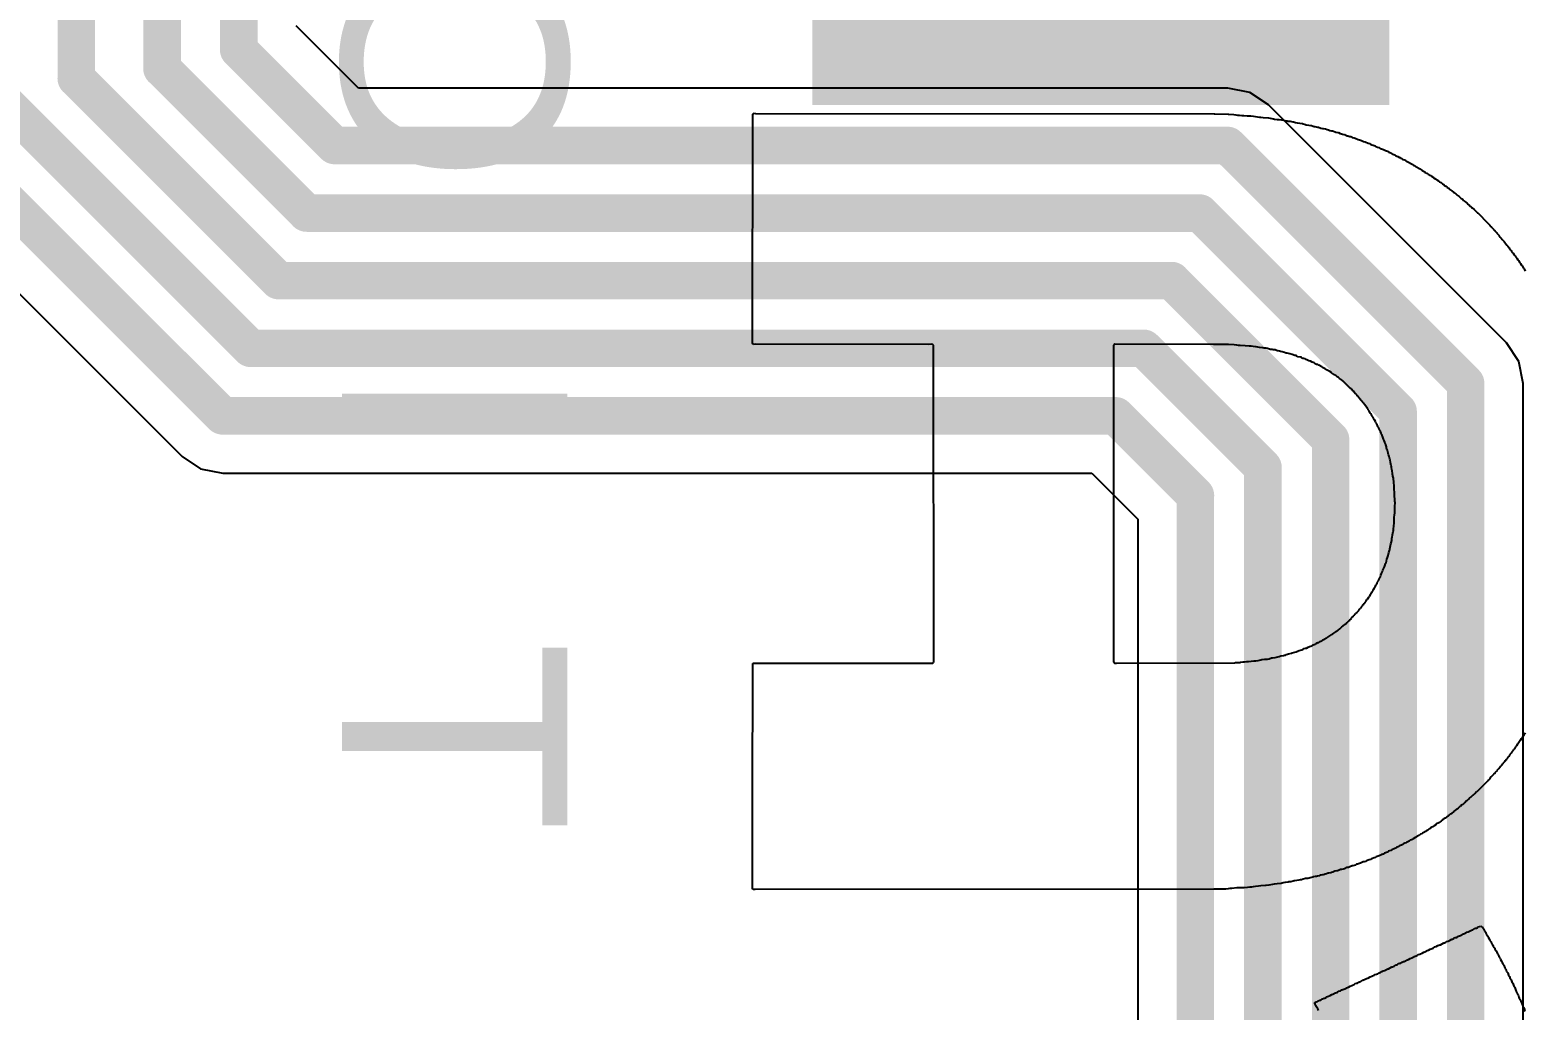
# Model space of a CAD drawing. Header units: inches. Extents: x -13 to 356, y -4 to 120.
# Drawn here: x 16.12 to 26.24, y 21.51 to 28.14 of the extents above; entities that cross this region are included whole.
import ezdxf

# ---------------------------------------------------------------- set-up
doc = ezdxf.new("R2010")
doc.units = ezdxf.units.IN
for name, color, linetype in [('Bottom Layer', 5, 'Continuous'), ('Bottom Overlay', 54, 'Continuous'), ('Top Layer', 1, 'Continuous'), ('Top Paste', 8, 'Continuous'), ('Top Solder', 216, 'Continuous')]:
    doc.layers.add(name, color=color, linetype=linetype)
doc.styles.add('Arial', font='', dxfattribs={"height": 0.2})
doc.styles.get('Arial').set_extended_font_data('Arial')

# ---------------------------------------------------------------- blocks, each defined once
blk = doc.blocks.new('41_SMD_M______21')
at = {"layer": 'Top Layer'}
blk.add_hatch(color=1, dxfattribs=at).paths.add_polyline_path([(-3.35, 3.11), (0.35, 3.11), (0.35, -0.59), (-3.35, -0.59)])
at = {"layer": 'Top Paste'}
blk.add_hatch(color=8, dxfattribs=at).paths.add_polyline_path([(-3.35, 3.11), (0.35, 3.11), (0.35, -0.59), (-3.35, -0.59)])
at = {"layer": 'Top Solder'}
blk.add_hatch(color=216, dxfattribs=at).paths.add_polyline_path([(-3.452, 3.212), (0.452, 3.212), (0.452, -0.692), (-3.452, -0.692)])

msp = doc.modelspace()

# ---------------------------------------------------------------- linework, layer by layer
at = {"layer": 'Bottom Layer'}
for p, q in [((18.346, 27.75), (17.925, 28.171)), ((24.227, 27.75), (18.346, 27.75)), ((24.376, 27.721), (24.227, 27.75)), ((24.502, 27.637), (24.376, 27.721)), ((26.112, 26.027), (24.502, 27.637)), ((14.983, 27.429), (17.153, 25.258)), ((26.196, 25.901), (26.112, 26.027)), ((26.225, 25.752), (26.196, 25.901)), ((26.225, 3.844), (26.225, 25.752)), ((17.153, 25.258), (17.279, 25.174)), ((17.279, 25.174), (17.428, 25.145)), ((17.428, 25.145), (23.308, 25.145)), ((23.308, 25.145), (23.62, 24.834)), ((23.62, 24.834), (23.62, 18.784))]:
    msp.add_line(p, q, dxfattribs=at)
for points in [[(17.018, 27.883, 0.254, 0.254, 0), (17.018, 33.659, 0.254, 0.254, 0)], [(17.537, 28.01, 0.254, 0.254, 0), (17.537, 32.813, 0.254, 0.254, 0)], [(16.438, 27.816, 0.254, 0.254, 0), (16.438, 32.527, 0.254, 0.254, 0)], [(17.537, 28.01, 0.254, 0.254, 0), (18.185, 27.362, 0.254, 0.254, 0)], [(16.438, 27.816, 0.254, 0.254, 0), (17.807, 26.448, 0.254, 0.254, 0)], [(17.018, 27.883, 0.254, 0.254, 0), (17.996, 26.905, 0.254, 0.254, 0)], [(15.257, 27.703, 0.254, 0.254, 0), (17.428, 25.533, 0.254, 0.254, 0)], [(15.907, 27.7, 0.254, 0.254, 0), (17.617, 25.99, 0.254, 0.254, 0)], [(18.185, 27.362, 0.254, 0.254, 0), (24.227, 27.362, 0.254, 0.254, 0)], [(24.227, 27.362, 0.254, 0.254, 0), (25.837, 25.752, 0.254, 0.254, 0)], [(17.996, 26.905, 0.254, 0.254, 0), (24.038, 26.905, 0.254, 0.254, 0)], [(24.038, 26.905, 0.254, 0.254, 0), (25.38, 25.563, 0.254, 0.254, 0)], [(17.807, 26.448, 0.254, 0.254, 0), (23.848, 26.448, 0.254, 0.254, 0)], [(23.848, 26.448, 0.254, 0.254, 0), (24.923, 25.373, 0.254, 0.254, 0)], [(17.617, 25.99, 0.254, 0.254, 0), (23.659, 25.99, 0.254, 0.254, 0)], [(23.659, 25.99, 0.254, 0.254, 0), (24.465, 25.184, 0.254, 0.254, 0)], [(25.837, 3.844, 0.254, 0.254, 0), (25.837, 25.752, 0.254, 0.254, 0)], [(17.428, 25.533, 0.254, 0.254, 0), (23.469, 25.533, 0.254, 0.254, 0)], [(23.469, 25.533, 0.254, 0.254, 0), (24.008, 24.994, 0.254, 0.254, 0)], [(25.38, 5.097, 0.254, 0.254, 0), (25.38, 25.563, 0.254, 0.254, 0)], [(24.923, 6.233, 0.254, 0.254, 0), (24.923, 25.373, 0.254, 0.254, 0)], [(24.465, 7.387, 0.254, 0.254, 0), (24.465, 25.184, 0.254, 0.254, 0)], [(24.008, 11.974, 0.254, 0.254, 0), (24.008, 24.994, 0.254, 0.254, 0)]]:
    msp.add_lwpolyline(points, format="xyseb", dxfattribs=at)
for points in [[(17.473, 28.01, 0.127, 0.127, 1), (17.6, 28.01, 0.127, 0.127, 1)], [(17.473, 28.01, 0.127, 0.127, 1), (17.6, 28.01, 0.127, 0.127, 1)], [(16.374, 27.816, 0.127, 0.127, 1), (16.501, 27.816, 0.127, 0.127, 1)], [(16.374, 27.816, 0.127, 0.127, 1), (16.501, 27.816, 0.127, 0.127, 1)], [(16.954, 27.883, 0.127, 0.127, 1), (17.081, 27.883, 0.127, 0.127, 1)], [(16.954, 27.883, 0.127, 0.127, 1), (17.081, 27.883, 0.127, 0.127, 1)], [(18.122, 27.362, 0.127, 0.127, 1), (18.249, 27.362, 0.127, 0.127, 1)], [(18.122, 27.362, 0.127, 0.127, 1), (18.249, 27.362, 0.127, 0.127, 1)], [(24.163, 27.362, 0.127, 0.127, 1), (24.29, 27.362, 0.127, 0.127, 1)], [(24.163, 27.362, 0.127, 0.127, 1), (24.29, 27.362, 0.127, 0.127, 1)], [(17.932, 26.905, 0.127, 0.127, 1), (18.059, 26.905, 0.127, 0.127, 1)], [(17.932, 26.905, 0.127, 0.127, 1), (18.059, 26.905, 0.127, 0.127, 1)], [(23.974, 26.905, 0.127, 0.127, 1), (24.101, 26.905, 0.127, 0.127, 1)], [(23.974, 26.905, 0.127, 0.127, 1), (24.101, 26.905, 0.127, 0.127, 1)], [(17.743, 26.448, 0.127, 0.127, 1), (17.87, 26.448, 0.127, 0.127, 1)], [(17.743, 26.448, 0.127, 0.127, 1), (17.87, 26.448, 0.127, 0.127, 1)], [(23.785, 26.448, 0.127, 0.127, 1), (23.912, 26.448, 0.127, 0.127, 1)], [(23.785, 26.448, 0.127, 0.127, 1), (23.912, 26.448, 0.127, 0.127, 1)], [(17.554, 25.99, 0.127, 0.127, 1), (17.681, 25.99, 0.127, 0.127, 1)], [(17.554, 25.99, 0.127, 0.127, 1), (17.681, 25.99, 0.127, 0.127, 1)], [(23.595, 25.99, 0.127, 0.127, 1), (23.722, 25.99, 0.127, 0.127, 1)], [(23.595, 25.99, 0.127, 0.127, 1), (23.722, 25.99, 0.127, 0.127, 1)], [(25.773, 25.752, 0.127, 0.127, 1), (25.9, 25.752, 0.127, 0.127, 1)], [(25.773, 25.752, 0.127, 0.127, 1), (25.9, 25.752, 0.127, 0.127, 1)], [(17.364, 25.533, 0.127, 0.127, 1), (17.491, 25.533, 0.127, 0.127, 1)], [(17.364, 25.533, 0.127, 0.127, 1), (17.491, 25.533, 0.127, 0.127, 1)], [(23.406, 25.533, 0.127, 0.127, 1), (23.533, 25.533, 0.127, 0.127, 1)], [(23.406, 25.533, 0.127, 0.127, 1), (23.533, 25.533, 0.127, 0.127, 1)], [(25.316, 25.563, 0.127, 0.127, 1), (25.443, 25.563, 0.127, 0.127, 1)], [(25.316, 25.563, 0.127, 0.127, 1), (25.443, 25.563, 0.127, 0.127, 1)], [(24.859, 25.373, 0.127, 0.127, 1), (24.986, 25.373, 0.127, 0.127, 1)], [(24.859, 25.373, 0.127, 0.127, 1), (24.986, 25.373, 0.127, 0.127, 1)], [(24.402, 25.184, 0.127, 0.127, 1), (24.529, 25.184, 0.127, 0.127, 1)], [(24.402, 25.184, 0.127, 0.127, 1), (24.529, 25.184, 0.127, 0.127, 1)], [(23.945, 24.994, 0.127, 0.127, 1), (24.072, 24.994, 0.127, 0.127, 1)], [(23.945, 24.994, 0.127, 0.127, 1), (24.072, 24.994, 0.127, 0.127, 1)]]:
    msp.add_lwpolyline(points, format="xyseb", close=True, dxfattribs=at)
at = {"layer": 'Bottom Overlay'}
for p, q in [((21.013, 26.026), (21.015, 27.574)), ((21.015, 27.574), (21.019, 27.578)), ((21.019, 27.578), (21.024, 27.58)), ((21.024, 27.58), (21.033, 27.578)), ((21.033, 27.578), (24.135, 27.577)), ((24.135, 27.577), (24.139, 27.576)), ((24.139, 27.576), (24.231, 27.574)), ((24.231, 27.574), (24.235, 27.573)), ((24.235, 27.573), (24.268, 27.571)), ((24.268, 27.571), (24.281, 27.57)), ((24.281, 27.57), (24.293, 27.568)), ((24.293, 27.568), (24.307, 27.567)), ((24.307, 27.567), (24.323, 27.566)), ((24.323, 27.566), (24.337, 27.565)), ((24.337, 27.565), (24.358, 27.563)), ((24.358, 27.563), (24.384, 27.562)), ((24.384, 27.562), (24.401, 27.561)), ((24.401, 27.561), (24.414, 27.559)), ((24.414, 27.559), (24.429, 27.557)), ((24.429, 27.557), (24.442, 27.554)), ((24.442, 27.554), (24.452, 27.553)), ((24.452, 27.553), (24.467, 27.552)), ((24.467, 27.552), (24.502, 27.549)), ((24.502, 27.549), (24.513, 27.548)), ((24.513, 27.548), (24.526, 27.545)), ((24.526, 27.545), (24.537, 27.542)), ((24.537, 27.542), (24.543, 27.541)), ((24.543, 27.541), (24.561, 27.539)), ((24.561, 27.539), (24.574, 27.538)), ((24.574, 27.538), (24.591, 27.536)), ((24.591, 27.536), (24.606, 27.533)), ((24.606, 27.533), (24.621, 27.53)), ((24.621, 27.53), (24.628, 27.528)), ((24.628, 27.528), (24.636, 27.527)), ((24.636, 27.527), (24.649, 27.526)), ((24.649, 27.526), (24.659, 27.524)), ((24.659, 27.524), (24.667, 27.523)), ((24.667, 27.523), (24.673, 27.522)), ((24.673, 27.522), (24.678, 27.52)), ((24.678, 27.52), (24.686, 27.518)), ((24.686, 27.518), (24.696, 27.516)), ((24.696, 27.516), (24.714, 27.513)), ((24.714, 27.513), (24.733, 27.51)), ((24.733, 27.51), (24.738, 27.509)), ((24.738, 27.509), (24.753, 27.504)), ((24.753, 27.504), (24.758, 27.503)), ((24.758, 27.503), (24.776, 27.5)), ((24.776, 27.5), (24.789, 27.498)), ((24.789, 27.498), (24.794, 27.497)), ((24.794, 27.497), (24.804, 27.493)), ((24.804, 27.493), (24.811, 27.491)), ((24.811, 27.491), (24.817, 27.49)), ((24.817, 27.49), (24.835, 27.487)), ((24.835, 27.487), (24.84, 27.486)), ((24.84, 27.486), (24.856, 27.48)), ((24.856, 27.48), (24.867, 27.478)), ((24.867, 27.478), (24.874, 27.476)), ((24.874, 27.476), (24.889, 27.474)), ((24.889, 27.474), (24.899, 27.47)), ((24.899, 27.47), (24.908, 27.467)), ((24.908, 27.467), (24.918, 27.464)), ((24.918, 27.464), (24.93, 27.462)), ((24.93, 27.462), (24.935, 27.461)), ((24.935, 27.461), (24.942, 27.458)), ((24.942, 27.458), (24.953, 27.454)), ((24.953, 27.454), (24.958, 27.452)), ((24.958, 27.452), (24.971, 27.45)), ((24.971, 27.45), (24.977, 27.449)), ((24.977, 27.449), (24.987, 27.444)), ((24.987, 27.444), (24.996, 27.441)), ((24.996, 27.441), (25.004, 27.439)), ((25.004, 27.439), (25.012, 27.437)), ((25.012, 27.437), (25.017, 27.436)), ((25.017, 27.436), (25.024, 27.433)), ((25.024, 27.433), (25.026, 27.431)), ((25.026, 27.431), (25.034, 27.428)), ((25.034, 27.428), (25.039, 27.427)), ((25.039, 27.427), (25.047, 27.426)), ((25.047, 27.426), (25.054, 27.424)), ((25.054, 27.424), (25.06, 27.422)), ((25.06, 27.422), (25.069, 27.417)), ((25.069, 27.417), (25.082, 27.413)), ((25.082, 27.413), (25.089, 27.412)), ((25.089, 27.412), (25.109, 27.403)), ((25.109, 27.403), (25.119, 27.4)), ((25.119, 27.4), (25.126, 27.398)), ((25.126, 27.398), (25.131, 27.396)), ((25.131, 27.396), (25.145, 27.39)), ((25.145, 27.39), (25.156, 27.387)), ((25.156, 27.387), (25.178, 27.377)), ((25.178, 27.377), (25.186, 27.375)), ((25.186, 27.375), (25.193, 27.372)), ((25.193, 27.372), (25.202, 27.367)), ((25.202, 27.367), (25.211, 27.364)), ((25.211, 27.364), (25.217, 27.363)), ((25.217, 27.363), (25.225, 27.359)), ((25.225, 27.359), (25.227, 27.357)), ((25.227, 27.357), (25.23, 27.356)), ((25.23, 27.356), (25.241, 27.351)), ((25.241, 27.351), (25.25, 27.349)), ((25.25, 27.349), (25.257, 27.344)), ((25.257, 27.344), (25.259, 27.342)), ((25.259, 27.342), (25.268, 27.339)), ((25.268, 27.339), (25.281, 27.335)), ((25.281, 27.335), (25.283, 27.333)), ((25.283, 27.333), (25.285, 27.332)), ((25.285, 27.332), (25.294, 27.328)), ((25.294, 27.328), (25.307, 27.323)), ((25.307, 27.323), (25.317, 27.316)), ((25.317, 27.316), (25.324, 27.314)), ((25.324, 27.314), (25.334, 27.31)), ((25.334, 27.31), (25.339, 27.306)), ((25.339, 27.306), (25.345, 27.303)), ((25.345, 27.303), (25.357, 27.298)), ((25.357, 27.298), (25.362, 27.295)), ((25.362, 27.295), (25.37, 27.29)), ((25.37, 27.29), (25.378, 27.288)), ((25.378, 27.288), (25.389, 27.282)), ((25.389, 27.282), (25.391, 27.28)), ((25.391, 27.28), (25.397, 27.277)), ((25.397, 27.277), (25.405, 27.274)), ((25.405, 27.274), (25.41, 27.27)), ((25.41, 27.27), (25.413, 27.268)), ((25.413, 27.268), (25.422, 27.264)), ((25.422, 27.264), (25.43, 27.261)), ((25.43, 27.261), (25.435, 27.256)), ((25.435, 27.256), (25.437, 27.255)), ((25.437, 27.255), (25.446, 27.251)), ((25.446, 27.251), (25.458, 27.245)), ((25.458, 27.245), (25.461, 27.242)), ((25.461, 27.242), (25.47, 27.238)), ((25.47, 27.238), (25.479, 27.233)), ((25.479, 27.233), (25.483, 27.229)), ((25.483, 27.229), (25.489, 27.226)), ((25.489, 27.226), (25.498, 27.221)), ((25.498, 27.221), (25.501, 27.219)), ((25.501, 27.219), (25.503, 27.217)), ((25.503, 27.217), (25.52, 27.208)), ((25.52, 27.208), (25.523, 27.206)), ((25.523, 27.206), (25.526, 27.204)), ((25.526, 27.204), (25.54, 27.196)), ((25.54, 27.196), (25.544, 27.193)), ((25.544, 27.193), (25.546, 27.191)), ((25.546, 27.191), (25.561, 27.184)), ((25.561, 27.184), (25.566, 27.178)), ((25.566, 27.178), (25.574, 27.175)), ((25.574, 27.175), (25.579, 27.172)), ((25.579, 27.172), (25.581, 27.169)), ((25.581, 27.169), (25.584, 27.168)), ((25.584, 27.168), (25.598, 27.16)), ((25.598, 27.16), (25.605, 27.154)), ((25.605, 27.154), (25.616, 27.147)), ((25.616, 27.147), (25.62, 27.143)), ((25.62, 27.143), (25.623, 27.142)), ((25.623, 27.142), (25.635, 27.135)), ((25.635, 27.135), (25.641, 27.129)), ((25.641, 27.129), (25.653, 27.122)), ((25.653, 27.122), (25.657, 27.119)), ((25.657, 27.119), (25.659, 27.117)), ((25.659, 27.117), (25.671, 27.111)), ((25.671, 27.111), (25.679, 27.103)), ((25.679, 27.103), (25.688, 27.098)), ((25.688, 27.098), (25.694, 27.091)), ((25.694, 27.091), (25.703, 27.086)), ((25.703, 27.086), (25.711, 27.08)), ((25.711, 27.08), (25.712, 27.078)), ((25.712, 27.078), (25.722, 27.073)), ((25.722, 27.073), (25.729, 27.065)), ((25.729, 27.065), (25.736, 27.061)), ((25.736, 27.061), (25.742, 27.055)), ((25.742, 27.055), (25.745, 27.054)), ((25.745, 27.054), (25.754, 27.047)), ((25.754, 27.047), (25.758, 27.043)), ((25.758, 27.043), (25.761, 27.042)), ((25.761, 27.042), (25.763, 27.039)), ((25.763, 27.039), (25.77, 27.036)), ((25.77, 27.036), (25.776, 27.029)), ((25.776, 27.029), (25.779, 27.028)), ((25.779, 27.028), (25.786, 27.022)), ((25.786, 27.022), (25.792, 27.016)), ((25.792, 27.016), (25.794, 27.015)), ((25.794, 27.015), (25.801, 27.009)), ((25.801, 27.009), (25.807, 27.003)), ((25.807, 27.003), (25.81, 27.002)), ((25.81, 27.002), (25.817, 26.996)), ((25.817, 26.996), (25.822, 26.991)), ((25.822, 26.991), (25.824, 26.99)), ((25.824, 26.99), (25.831, 26.984)), ((25.831, 26.984), (25.837, 26.978)), ((25.837, 26.978), (25.84, 26.977)), ((25.84, 26.977), (25.847, 26.971)), ((25.847, 26.971), (25.854, 26.964)), ((25.854, 26.964), (25.857, 26.963)), ((25.857, 26.963), (25.868, 26.951)), ((25.868, 26.951), (25.871, 26.95)), ((25.871, 26.95), (25.874, 26.947)), ((25.874, 26.947), (25.875, 26.944)), ((25.875, 26.944), (25.877, 26.942)), ((25.877, 26.942), (25.88, 26.941)), ((25.88, 26.941), (25.893, 26.928)), ((25.893, 26.928), (25.896, 26.926)), ((25.896, 26.926), (25.907, 26.915)), ((25.907, 26.915), (25.91, 26.913)), ((25.91, 26.913), (25.914, 26.909)), ((25.914, 26.909), (25.915, 26.907)), ((25.915, 26.907), (25.918, 26.906)), ((25.918, 26.906), (25.987, 26.836)), ((25.987, 26.836), (25.988, 26.834)), ((25.988, 26.834), (26, 26.822)), ((26, 26.822), (26.001, 26.819)), ((26.001, 26.819), (26.003, 26.817)), ((26.003, 26.817), (26.006, 26.816)), ((26.006, 26.816), (26.01, 26.812)), ((26.01, 26.812), (26.012, 26.809)), ((26.012, 26.809), (26.025, 26.796)), ((26.025, 26.796), (26.026, 26.793)), ((26.026, 26.793), (26.029, 26.79)), ((26.029, 26.79), (26.032, 26.789)), ((26.032, 26.789), (26.034, 26.787)), ((26.034, 26.787), (26.035, 26.784)), ((26.035, 26.784), (26.041, 26.777)), ((26.041, 26.777), (26.044, 26.775)), ((26.044, 26.775), (26.046, 26.773)), ((26.046, 26.773), (26.048, 26.77)), ((26.048, 26.77), (26.049, 26.767)), ((26.049, 26.767), (26.059, 26.758)), ((26.059, 26.758), (26.06, 26.756)), ((26.06, 26.756), (26.062, 26.753)), ((26.062, 26.753), (26.064, 26.751)), ((26.064, 26.751), (26.071, 26.743)), ((26.071, 26.743), (26.073, 26.74)), ((26.073, 26.74), (26.075, 26.738)), ((26.075, 26.738), (26.077, 26.735)), ((26.077, 26.735), (26.084, 26.727)), ((26.084, 26.727), (26.086, 26.725)), ((26.086, 26.725), (26.092, 26.717)), ((26.092, 26.717), (26.097, 26.712)), ((26.097, 26.712), (26.101, 26.705)), ((26.101, 26.705), (26.109, 26.697)), ((26.109, 26.697), (26.11, 26.695)), ((26.11, 26.695), (26.116, 26.688)), ((26.116, 26.688), (26.12, 26.684)), ((26.12, 26.684), (26.121, 26.682)), ((26.121, 26.682), (26.13, 26.67)), ((26.13, 26.67), (26.134, 26.666)), ((26.134, 26.666), (26.139, 26.657)), ((26.139, 26.657), (26.145, 26.651)), ((26.145, 26.651), (26.147, 26.648)), ((26.147, 26.648), (26.153, 26.639)), ((26.153, 26.639), (26.158, 26.634)), ((26.158, 26.634), (26.165, 26.622)), ((26.165, 26.622), (26.171, 26.615)), ((26.171, 26.615), (26.177, 26.606)), ((26.177, 26.606), (26.183, 26.6)), ((26.183, 26.6), (26.19, 26.588)), ((26.19, 26.588), (26.195, 26.583)), ((26.195, 26.583), (26.203, 26.569)), ((26.203, 26.569), (26.208, 26.564)), ((26.208, 26.564), (26.214, 26.552)), ((26.214, 26.552), (26.219, 26.547)), ((26.219, 26.547), (26.227, 26.532)), ((26.227, 26.532), (26.232, 26.527)), ((26.232, 26.527), (26.24, 26.513)), ((21.015, 26.021), (21.013, 26.026)), ((21.02, 26.016), (21.015, 26.021)), ((21.033, 26.017), (21.02, 26.016)), ((22.206, 26.016), (21.033, 26.017)), ((22.223, 26.018), (22.206, 26.016)), ((22.232, 26.016), (22.223, 26.018)), ((22.236, 26.012), (22.232, 26.016)), ((22.238, 23.87), (22.236, 26.012)), ((23.457, 26.013), (23.455, 26.008)), ((23.455, 26.008), (23.455, 23.871)), ((23.459, 26.015), (23.457, 26.013)), ((23.463, 26.017), (23.459, 26.015)), ((24.13, 26.016), (23.463, 26.017)), ((24.131, 26.016), (24.13, 26.016)), ((24.223, 26.016), (24.131, 26.016)), ((24.232, 26.015), (24.223, 26.016)), ((24.271, 26.013), (24.232, 26.015)), ((24.289, 26.012), (24.271, 26.013)), ((24.301, 26.01), (24.289, 26.012)), ((24.311, 26.009), (24.301, 26.01)), ((24.346, 26.007), (24.311, 26.009)), ((24.371, 26.005), (24.346, 26.007)), ((24.386, 26.004), (24.371, 26.005)), ((24.398, 26.003), (24.386, 26.004)), ((24.414, 26), (24.398, 26.003)), ((24.42, 25.999), (24.414, 26)), ((24.443, 25.995), (24.42, 25.999)), ((24.464, 25.993), (24.443, 25.995)), ((24.473, 25.992), (24.464, 25.993)), ((24.486, 25.99), (24.473, 25.992)), ((24.496, 25.988), (24.486, 25.99)), ((24.51, 25.984), (24.496, 25.988)), ((24.514, 25.983), (24.51, 25.984)), ((24.528, 25.981), (24.514, 25.983)), ((24.534, 25.98), (24.528, 25.981)), ((24.547, 25.979), (24.534, 25.98)), ((24.556, 25.976), (24.547, 25.979)), ((24.563, 25.974), (24.556, 25.976)), ((24.569, 25.972), (24.563, 25.974)), ((24.578, 25.97), (24.569, 25.972)), ((24.583, 25.968), (24.578, 25.97)), ((24.596, 25.967), (24.583, 25.968)), ((24.611, 25.962), (24.596, 25.967)), ((24.623, 25.958), (24.611, 25.962)), ((24.628, 25.957), (24.623, 25.958)), ((24.637, 25.955), (24.628, 25.957)), ((24.648, 25.953), (24.637, 25.955)), ((24.662, 25.947), (24.648, 25.953)), ((24.682, 25.942), (24.662, 25.947)), ((24.687, 25.941), (24.682, 25.942)), ((24.693, 25.938), (24.687, 25.941)), ((24.702, 25.933), (24.693, 25.938)), ((24.721, 25.929), (24.702, 25.933)), ((24.727, 25.927), (24.721, 25.929)), ((24.736, 25.922), (24.727, 25.927)), ((24.742, 25.92), (24.736, 25.922)), ((24.75, 25.918), (24.742, 25.92)), ((24.757, 25.915), (24.75, 25.918)), ((24.771, 25.907), (24.757, 25.915)), ((24.776, 25.906), (24.771, 25.907)), ((24.787, 25.903), (24.776, 25.906)), ((24.798, 25.896), (24.787, 25.903)), ((24.804, 25.894), (24.798, 25.896)), ((24.811, 25.892), (24.804, 25.894)), ((24.819, 25.886), (24.811, 25.892)), ((24.828, 25.881), (24.819, 25.886)), ((24.836, 25.88), (24.828, 25.881)), ((24.844, 25.875), (24.836, 25.88)), ((24.863, 25.864), (24.844, 25.875)), ((24.866, 25.863), (24.863, 25.864)), ((24.868, 25.861), (24.866, 25.863)), ((24.886, 25.852), (24.868, 25.861)), ((24.893, 25.846), (24.886, 25.852)), ((24.896, 25.845), (24.893, 25.846)), ((24.905, 25.841), (24.896, 25.845)), ((24.909, 25.837), (24.905, 25.841)), ((24.918, 25.832), (24.909, 25.837)), ((24.928, 25.826), (24.918, 25.832)), ((24.929, 25.824), (24.928, 25.826)), ((24.943, 25.816), (24.929, 25.824)), ((24.948, 25.811), (24.943, 25.816)), ((24.959, 25.805), (24.948, 25.811)), ((24.967, 25.797), (24.959, 25.805)), ((24.976, 25.792), (24.967, 25.797)), ((24.983, 25.785), (24.976, 25.792)), ((24.989, 25.781), (24.983, 25.785)), ((24.992, 25.779), (24.989, 25.781)), ((24.995, 25.777), (24.992, 25.779)), ((24.998, 25.774), (24.995, 25.777)), ((25.005, 25.768), (24.998, 25.774)), ((25.008, 25.767), (25.005, 25.768)), ((25.017, 25.758), (25.008, 25.767)), ((25.019, 25.757), (25.017, 25.758)), ((25.031, 25.745), (25.019, 25.757)), ((25.033, 25.744), (25.031, 25.745)), ((25.058, 25.719), (25.033, 25.744)), ((25.061, 25.718), (25.058, 25.719)), ((25.061, 25.716), (25.061, 25.718)), ((25.076, 25.701), (25.061, 25.716)), ((25.077, 25.699), (25.076, 25.701)), ((25.082, 25.694), (25.077, 25.699)), ((25.084, 25.693), (25.082, 25.694)), ((25.086, 25.691), (25.084, 25.693)), ((25.087, 25.688), (25.086, 25.691)), ((25.09, 25.686), (25.087, 25.688)), ((25.091, 25.683), (25.09, 25.686)), ((25.093, 25.683), (25.091, 25.683)), ((25.096, 25.68), (25.093, 25.683)), ((25.102, 25.673), (25.096, 25.68)), ((25.103, 25.67), (25.102, 25.673)), ((25.106, 25.667), (25.103, 25.67)), ((25.109, 25.666), (25.106, 25.667)), ((25.112, 25.661), (25.109, 25.666)), ((25.113, 25.659), (25.112, 25.661)), ((25.117, 25.655), (25.113, 25.659)), ((25.119, 25.652), (25.117, 25.655)), ((25.12, 25.651), (25.119, 25.652)), ((25.121, 25.65), (25.12, 25.651)), ((25.124, 25.647), (25.121, 25.65)), ((25.128, 25.64), (25.124, 25.647)), ((25.135, 25.633), (25.128, 25.64)), ((25.141, 25.624), (25.135, 25.633)), ((25.146, 25.618), (25.141, 25.624)), ((25.152, 25.609), (25.146, 25.618)), ((25.154, 25.607), (25.152, 25.609)), ((25.16, 25.6), (25.154, 25.607)), ((25.167, 25.589), (25.16, 25.6)), ((25.172, 25.583), (25.167, 25.589)), ((25.173, 25.581), (25.172, 25.583)), ((25.176, 25.578), (25.173, 25.581)), ((25.177, 25.573), (25.176, 25.578)), ((25.183, 25.566), (25.177, 25.573)), ((25.191, 25.552), (25.183, 25.566)), ((25.193, 25.55), (25.191, 25.552)), ((25.196, 25.546), (25.193, 25.55)), ((25.2, 25.539), (25.196, 25.546)), ((25.204, 25.53), (25.2, 25.539)), ((25.208, 25.526), (25.204, 25.53)), ((25.213, 25.517), (25.208, 25.526)), ((25.217, 25.508), (25.213, 25.517)), ((25.22, 25.505), (25.217, 25.508)), ((25.226, 25.494), (25.22, 25.505)), ((25.23, 25.485), (25.226, 25.494)), ((25.235, 25.478), (25.23, 25.485)), ((25.242, 25.461), (25.235, 25.478)), ((25.244, 25.459), (25.242, 25.461)), ((25.246, 25.456), (25.244, 25.459)), ((25.248, 25.454), (25.246, 25.456)), ((25.251, 25.446), (25.248, 25.454)), ((25.254, 25.437), (25.251, 25.446)), ((25.26, 25.428), (25.254, 25.437)), ((25.264, 25.417), (25.26, 25.428)), ((25.267, 25.408), (25.264, 25.417)), ((25.272, 25.4), (25.267, 25.408)), ((25.274, 25.396), (25.272, 25.4)), ((25.278, 25.381), (25.274, 25.396)), ((25.28, 25.375), (25.278, 25.381)), ((25.285, 25.367), (25.28, 25.375)), ((25.289, 25.354), (25.285, 25.367)), ((25.291, 25.344), (25.289, 25.354)), ((25.296, 25.336), (25.291, 25.344)), ((25.298, 25.33), (25.296, 25.336)), ((25.3, 25.324), (25.298, 25.33)), ((25.302, 25.316), (25.3, 25.324)), ((25.304, 25.305), (25.302, 25.316)), ((25.307, 25.298), (25.304, 25.305)), ((25.311, 25.29), (25.307, 25.298)), ((25.313, 25.28), (25.311, 25.29)), ((25.315, 25.27), (25.313, 25.28)), ((25.316, 25.265), (25.315, 25.27)), ((25.318, 25.258), (25.316, 25.265)), ((25.322, 25.248), (25.318, 25.258)), ((25.324, 25.241), (25.322, 25.248)), ((25.325, 25.235), (25.324, 25.241)), ((25.328, 25.217), (25.325, 25.235)), ((25.33, 25.207), (25.328, 25.217)), ((25.333, 25.196), (25.33, 25.207)), ((25.335, 25.191), (25.333, 25.196)), ((25.336, 25.184), (25.335, 25.191)), ((25.338, 25.169), (25.336, 25.184)), ((25.339, 25.16), (25.338, 25.169)), ((25.341, 25.143), (25.339, 25.16)), ((25.342, 25.136), (25.341, 25.143)), ((25.344, 25.131), (25.342, 25.136)), ((25.345, 25.124), (25.344, 25.131)), ((25.346, 25.119), (25.345, 25.124)), ((25.348, 25.111), (25.346, 25.119)), ((25.35, 25.082), (25.348, 25.111)), ((25.352, 25.059), (25.35, 25.082)), ((25.353, 25.041), (25.352, 25.059)), ((25.355, 25.009), (25.353, 25.041)), ((25.356, 25.006), (25.355, 25.009)), ((25.357, 24.954), (25.356, 25.006)), ((25.359, 24.95), (25.357, 24.954)), ((25.357, 24.876), (25.358, 24.918)), ((25.358, 24.918), (25.359, 24.95)), ((25.349, 24.769), (25.35, 24.787)), ((25.35, 24.787), (25.352, 24.809)), ((25.352, 24.809), (25.354, 24.847)), ((25.354, 24.847), (25.355, 24.862)), ((25.355, 24.862), (25.357, 24.876)), ((25.333, 24.673), (25.337, 24.689)), ((25.337, 24.689), (25.338, 24.706)), ((25.338, 24.706), (25.339, 24.711)), ((25.339, 24.711), (25.341, 24.727)), ((25.341, 24.727), (25.344, 24.74)), ((25.344, 24.74), (25.346, 24.75)), ((25.346, 24.75), (25.348, 24.758)), ((25.348, 24.758), (25.349, 24.769)), ((25.307, 24.574), (25.311, 24.582)), ((25.311, 24.582), (25.312, 24.588)), ((25.312, 24.588), (25.317, 24.609)), ((25.317, 24.609), (25.322, 24.622)), ((25.322, 24.622), (25.323, 24.627)), ((25.323, 24.627), (25.324, 24.634)), ((25.324, 24.634), (25.328, 24.657)), ((25.328, 24.657), (25.331, 24.667)), ((25.331, 24.667), (25.333, 24.673)), ((25.27, 24.471), (25.274, 24.48)), ((25.274, 24.48), (25.277, 24.49)), ((25.277, 24.49), (25.287, 24.512)), ((25.287, 24.512), (25.291, 24.526)), ((25.291, 24.526), (25.293, 24.532)), ((25.293, 24.532), (25.298, 24.541)), ((25.298, 24.541), (25.3, 24.55)), ((25.3, 24.55), (25.304, 24.563)), ((25.304, 24.563), (25.307, 24.574)), ((25.224, 24.373), (25.229, 24.388)), ((25.229, 24.388), (25.235, 24.395)), ((25.235, 24.395), (25.238, 24.402)), ((25.238, 24.402), (25.241, 24.41)), ((25.241, 24.41), (25.246, 24.418)), ((25.246, 24.418), (25.248, 24.42)), ((25.248, 24.42), (25.251, 24.429)), ((25.251, 24.429), (25.254, 24.438)), ((25.254, 24.438), (25.261, 24.447)), ((25.261, 24.447), (25.263, 24.456)), ((25.263, 24.456), (25.267, 24.466)), ((25.267, 24.466), (25.27, 24.471)), ((25.156, 24.272), (25.163, 24.279)), ((25.163, 24.279), (25.169, 24.29)), ((25.169, 24.29), (25.174, 24.295)), ((25.174, 24.295), (25.181, 24.307)), ((25.181, 24.307), (25.186, 24.312)), ((25.186, 24.312), (25.194, 24.327)), ((25.194, 24.327), (25.198, 24.33)), ((25.198, 24.33), (25.202, 24.34)), ((25.202, 24.34), (25.206, 24.346)), ((25.206, 24.346), (25.211, 24.351)), ((25.211, 24.351), (25.213, 24.358)), ((25.213, 24.358), (25.22, 24.369)), ((25.22, 24.369), (25.224, 24.373)), ((25.065, 24.166), (25.077, 24.177)), ((25.077, 24.177), (25.078, 24.18)), ((25.078, 24.18), (25.084, 24.186)), ((25.084, 24.186), (25.087, 24.187)), ((25.087, 24.187), (25.09, 24.192)), ((25.09, 24.192), (25.092, 24.195)), ((25.092, 24.195), (25.094, 24.196)), ((25.094, 24.196), (25.102, 24.203)), ((25.102, 24.203), (25.103, 24.206)), ((25.103, 24.206), (25.112, 24.215)), ((25.112, 24.215), (25.113, 24.217)), ((25.113, 24.217), (25.119, 24.225)), ((25.119, 24.225), (25.125, 24.23)), ((25.125, 24.23), (25.126, 24.233)), ((25.126, 24.233), (25.132, 24.24)), ((25.132, 24.24), (25.137, 24.245)), ((25.137, 24.245), (25.138, 24.247)), ((25.138, 24.247), (25.144, 24.256)), ((25.144, 24.256), (25.148, 24.26)), ((25.148, 24.26), (25.15, 24.263)), ((25.15, 24.263), (25.156, 24.272)), ((24.958, 24.073), (24.967, 24.079)), ((24.967, 24.079), (24.971, 24.083)), ((24.971, 24.083), (24.974, 24.084)), ((24.974, 24.084), (24.986, 24.093)), ((24.986, 24.093), (24.991, 24.097)), ((24.991, 24.097), (24.993, 24.099)), ((24.993, 24.099), (25, 24.105)), ((25, 24.105), (25.006, 24.11)), ((25.006, 24.11), (25.009, 24.112)), ((25.009, 24.112), (25.019, 24.122)), ((25.019, 24.122), (25.022, 24.123)), ((25.022, 24.123), (25.026, 24.127)), ((25.026, 24.127), (25.028, 24.129)), ((25.028, 24.129), (25.032, 24.134)), ((25.032, 24.134), (25.035, 24.135)), ((25.035, 24.135), (25.049, 24.149)), ((25.049, 24.149), (25.052, 24.151)), ((25.052, 24.151), (25.055, 24.155)), ((25.055, 24.155), (25.058, 24.158)), ((25.058, 24.158), (25.061, 24.16)), ((25.061, 24.16), (25.064, 24.163)), ((25.064, 24.163), (25.065, 24.166)), ((24.771, 23.969), (24.78, 23.973)), ((24.78, 23.973), (24.789, 23.975)), ((24.789, 23.975), (24.795, 23.977)), ((24.795, 23.977), (24.8, 23.982)), ((24.8, 23.982), (24.806, 23.984)), ((24.806, 23.984), (24.811, 23.986)), ((24.811, 23.986), (24.818, 23.988)), ((24.818, 23.988), (24.821, 23.99)), ((24.821, 23.99), (24.823, 23.992)), ((24.823, 23.992), (24.826, 23.994)), ((24.826, 23.994), (24.837, 23.999)), ((24.837, 23.999), (24.843, 24)), ((24.843, 24), (24.85, 24.006)), ((24.85, 24.006), (24.856, 24.009)), ((24.856, 24.009), (24.864, 24.012)), ((24.864, 24.012), (24.871, 24.017)), ((24.871, 24.017), (24.874, 24.02)), ((24.874, 24.02), (24.883, 24.023)), ((24.883, 24.023), (24.892, 24.029)), ((24.892, 24.029), (24.895, 24.031)), ((24.895, 24.031), (24.897, 24.032)), ((24.897, 24.032), (24.911, 24.04)), ((24.911, 24.04), (24.917, 24.045)), ((24.917, 24.045), (24.931, 24.053)), ((24.931, 24.053), (24.934, 24.056)), ((24.934, 24.056), (24.936, 24.057)), ((24.936, 24.057), (24.945, 24.062)), ((24.945, 24.062), (24.952, 24.068)), ((24.952, 24.068), (24.956, 24.071)), ((24.956, 24.071), (24.958, 24.073)), ((23.455, 23.871), (23.456, 23.865)), ((24.341, 23.87), (24.354, 23.871)), ((24.354, 23.871), (24.368, 23.872)), ((24.368, 23.872), (24.385, 23.873)), ((24.385, 23.873), (24.403, 23.875)), ((24.403, 23.875), (24.417, 23.876)), ((24.417, 23.876), (24.434, 23.879)), ((24.434, 23.879), (24.45, 23.883)), ((24.45, 23.883), (24.458, 23.884)), ((24.458, 23.884), (24.475, 23.886)), ((24.475, 23.886), (24.492, 23.887)), ((24.492, 23.887), (24.497, 23.888)), ((24.497, 23.888), (24.507, 23.89)), ((24.507, 23.89), (24.522, 23.895)), ((24.522, 23.895), (24.53, 23.897)), ((24.53, 23.897), (24.548, 23.899)), ((24.548, 23.899), (24.557, 23.9)), ((24.557, 23.9), (24.565, 23.902)), ((24.565, 23.902), (24.576, 23.906)), ((24.576, 23.906), (24.587, 23.909)), ((24.587, 23.909), (24.605, 23.912)), ((24.605, 23.912), (24.61, 23.913)), ((24.61, 23.913), (24.617, 23.915)), ((24.617, 23.915), (24.624, 23.918)), ((24.624, 23.918), (24.632, 23.921)), ((24.632, 23.921), (24.637, 23.922)), ((24.637, 23.922), (24.658, 23.927)), ((24.658, 23.927), (24.664, 23.929)), ((24.664, 23.929), (24.671, 23.933)), ((24.671, 23.933), (24.68, 23.935)), ((24.68, 23.935), (24.69, 23.937)), ((24.69, 23.937), (24.695, 23.938)), ((24.695, 23.938), (24.702, 23.941)), ((24.702, 23.941), (24.704, 23.943)), ((24.704, 23.943), (24.71, 23.945)), ((24.71, 23.945), (24.719, 23.948)), ((24.719, 23.948), (24.728, 23.95)), ((24.728, 23.95), (24.734, 23.953)), ((24.734, 23.953), (24.745, 23.958)), ((24.745, 23.958), (24.754, 23.961)), ((24.754, 23.961), (24.76, 23.962)), ((24.76, 23.962), (24.771, 23.969)), ((21.013, 22.927), (21.015, 23.857)), ((21.015, 23.857), (21.018, 23.86)), ((21.018, 23.86), (21.027, 23.861)), ((21.027, 23.861), (21.036, 23.86)), ((21.036, 23.86), (22.232, 23.861)), ((22.232, 23.861), (22.236, 23.864)), ((22.236, 23.864), (22.238, 23.87)), ((23.456, 23.865), (23.46, 23.861)), ((23.46, 23.861), (23.469, 23.86)), ((23.469, 23.86), (23.474, 23.861)), ((23.474, 23.861), (24.274, 23.862)), ((24.274, 23.862), (24.278, 23.864)), ((24.278, 23.864), (24.31, 23.865)), ((24.31, 23.865), (24.314, 23.866)), ((24.314, 23.866), (24.329, 23.868)), ((24.329, 23.868), (24.341, 23.87)), ((26.227, 23.369), (26.222, 23.361)), ((26.233, 23.377), (26.227, 23.369)), ((26.236, 23.385), (26.233, 23.377)), ((26.239, 23.388), (26.236, 23.385)), ((26.156, 23.266), (26.149, 23.259)), ((26.161, 23.275), (26.156, 23.266)), ((26.168, 23.281), (26.161, 23.275)), ((26.174, 23.293), (26.168, 23.281)), ((26.181, 23.3), (26.174, 23.293)), ((26.187, 23.311), (26.181, 23.3)), ((26.192, 23.316), (26.187, 23.311)), ((26.2, 23.331), (26.192, 23.316)), ((26.205, 23.336), (26.2, 23.331)), ((26.212, 23.348), (26.205, 23.336)), ((26.218, 23.354), (26.212, 23.348)), ((26.222, 23.361), (26.218, 23.354)), ((26.074, 23.163), (26.073, 23.161)), ((26.078, 23.167), (26.074, 23.163)), ((26.087, 23.179), (26.078, 23.167)), ((26.088, 23.181), (26.087, 23.179)), ((26.093, 23.186), (26.088, 23.181)), ((26.099, 23.193), (26.093, 23.186)), ((26.1, 23.196), (26.099, 23.193)), ((26.105, 23.2), (26.1, 23.196)), ((26.11, 23.207), (26.105, 23.2)), ((26.112, 23.21), (26.11, 23.207)), ((26.12, 23.218), (26.112, 23.21)), ((26.123, 23.224), (26.12, 23.218)), ((26.128, 23.229), (26.123, 23.224)), ((26.136, 23.241), (26.128, 23.229)), ((26.138, 23.244), (26.136, 23.241)), ((26.144, 23.25), (26.138, 23.244)), ((26.149, 23.259), (26.144, 23.25)), ((25.984, 23.062), (25.943, 23.02)), ((25.986, 23.065), (25.984, 23.062)), ((25.997, 23.076), (25.986, 23.065)), ((25.999, 23.079), (25.997, 23.076)), ((26.01, 23.091), (25.999, 23.079)), ((26.012, 23.093), (26.01, 23.091)), ((26.025, 23.106), (26.012, 23.093)), ((26.026, 23.109), (26.025, 23.106)), ((26.028, 23.111), (26.026, 23.109)), ((26.031, 23.112), (26.028, 23.111)), ((26.035, 23.118), (26.031, 23.112)), ((26.036, 23.12), (26.035, 23.118)), ((26.042, 23.126), (26.036, 23.12)), ((26.045, 23.128), (26.042, 23.126)), ((26.047, 23.131), (26.045, 23.128)), ((26.048, 23.133), (26.047, 23.131)), ((26.059, 23.144), (26.048, 23.133)), ((26.06, 23.146), (26.059, 23.144)), ((26.067, 23.154), (26.06, 23.146)), ((26.073, 23.161), (26.067, 23.154)), ((25.883, 22.964), (25.87, 22.951)), ((25.885, 22.965), (25.883, 22.964)), ((25.896, 22.976), (25.885, 22.965)), ((25.898, 22.977), (25.896, 22.976)), ((25.91, 22.989), (25.898, 22.977)), ((25.912, 22.99), (25.91, 22.989)), ((25.94, 23.017), (25.912, 22.99)), ((25.942, 23.018), (25.94, 23.017)), ((25.943, 23.02), (25.942, 23.018)), ((21.013, 22.338), (21.013, 22.927)), ((25.762, 22.861), (25.759, 22.858)), ((25.771, 22.867), (25.762, 22.861)), ((25.773, 22.869), (25.771, 22.867)), ((25.774, 22.871), (25.773, 22.869)), ((25.776, 22.873), (25.774, 22.871)), ((25.785, 22.878), (25.776, 22.873)), ((25.791, 22.884), (25.785, 22.878)), ((25.798, 22.89), (25.791, 22.884)), ((25.801, 22.891), (25.798, 22.89)), ((25.805, 22.896), (25.801, 22.891)), ((25.812, 22.902), (25.805, 22.896)), ((25.815, 22.903), (25.812, 22.902)), ((25.821, 22.909), (25.815, 22.903)), ((25.828, 22.915), (25.821, 22.909)), ((25.831, 22.916), (25.828, 22.915)), ((25.841, 22.926), (25.831, 22.916)), ((25.844, 22.928), (25.841, 22.926)), ((25.853, 22.937), (25.844, 22.928)), ((25.855, 22.938), (25.853, 22.937)), ((25.867, 22.95), (25.855, 22.938)), ((25.87, 22.951), (25.867, 22.95)), ((25.623, 22.76), (25.618, 22.755)), ((25.635, 22.767), (25.623, 22.76)), ((25.64, 22.772), (25.635, 22.767)), ((25.654, 22.78), (25.64, 22.772)), ((25.657, 22.783), (25.654, 22.78)), ((25.67, 22.791), (25.657, 22.783)), ((25.672, 22.793), (25.67, 22.791)), ((25.679, 22.799), (25.672, 22.793)), ((25.688, 22.804), (25.679, 22.799)), ((25.69, 22.806), (25.688, 22.804)), ((25.697, 22.812), (25.69, 22.806)), ((25.706, 22.817), (25.697, 22.812)), ((25.709, 22.819), (25.706, 22.817)), ((25.71, 22.821), (25.709, 22.819)), ((25.719, 22.828), (25.71, 22.821)), ((25.722, 22.829), (25.719, 22.828)), ((25.725, 22.832), (25.722, 22.829)), ((25.732, 22.838), (25.725, 22.832)), ((25.735, 22.839), (25.732, 22.838)), ((25.744, 22.846), (25.735, 22.839)), ((25.755, 22.855), (25.744, 22.846)), ((25.758, 22.856), (25.755, 22.855)), ((25.759, 22.858), (25.758, 22.856)), ((25.461, 22.662), (25.455, 22.656)), ((25.47, 22.665), (25.461, 22.662)), ((25.476, 22.668), (25.47, 22.665)), ((25.481, 22.672), (25.476, 22.668)), ((25.499, 22.682), (25.481, 22.672)), ((25.506, 22.687), (25.499, 22.682)), ((25.511, 22.689), (25.506, 22.687)), ((25.519, 22.693), (25.511, 22.689)), ((25.521, 22.695), (25.519, 22.693)), ((25.528, 22.7), (25.521, 22.695)), ((25.531, 22.702), (25.528, 22.7)), ((25.54, 22.706), (25.531, 22.702)), ((25.544, 22.709), (25.54, 22.706)), ((25.558, 22.717), (25.544, 22.709)), ((25.561, 22.719), (25.558, 22.717)), ((25.564, 22.722), (25.561, 22.719)), ((25.574, 22.728), (25.564, 22.722)), ((25.58, 22.73), (25.574, 22.728)), ((25.582, 22.732), (25.58, 22.73)), ((25.589, 22.738), (25.582, 22.732)), ((25.592, 22.739), (25.589, 22.738)), ((25.598, 22.742), (25.592, 22.739)), ((25.603, 22.747), (25.598, 22.742)), ((25.618, 22.755), (25.603, 22.747)), ((25.252, 22.557), (25.244, 22.554)), ((25.26, 22.562), (25.252, 22.557)), ((25.267, 22.565), (25.26, 22.562)), ((25.272, 22.566), (25.267, 22.565)), ((25.279, 22.568), (25.272, 22.566)), ((25.288, 22.574), (25.279, 22.568)), ((25.294, 22.577), (25.288, 22.574)), ((25.3, 22.578), (25.294, 22.577)), ((25.309, 22.582), (25.3, 22.578)), ((25.311, 22.584), (25.309, 22.582)), ((25.315, 22.587), (25.311, 22.584)), ((25.331, 22.593), (25.315, 22.587)), ((25.337, 22.597), (25.331, 22.593)), ((25.342, 22.6), (25.337, 22.597)), ((25.354, 22.604), (25.342, 22.6)), ((25.361, 22.608), (25.354, 22.604)), ((25.369, 22.613), (25.361, 22.608)), ((25.385, 22.619), (25.369, 22.613)), ((25.389, 22.623), (25.385, 22.619)), ((25.396, 22.626), (25.389, 22.623)), ((25.402, 22.629), (25.396, 22.626)), ((25.407, 22.63), (25.402, 22.629)), ((25.411, 22.634), (25.407, 22.63)), ((25.414, 22.635), (25.411, 22.634)), ((25.416, 22.637), (25.414, 22.635)), ((25.424, 22.641), (25.416, 22.637)), ((25.433, 22.645), (25.424, 22.641)), ((25.436, 22.647), (25.433, 22.645)), ((25.441, 22.65), (25.436, 22.647)), ((25.449, 22.654), (25.441, 22.65)), ((25.455, 22.656), (25.449, 22.654)), ((24.97, 22.455), (24.965, 22.454)), ((24.977, 22.457), (24.97, 22.455)), ((24.991, 22.463), (24.977, 22.457)), ((24.996, 22.465), (24.991, 22.463)), ((25.008, 22.467), (24.996, 22.465)), ((25.017, 22.469), (25.008, 22.467)), ((25.033, 22.477), (25.017, 22.469)), ((25.044, 22.478), (25.033, 22.477)), ((25.054, 22.481), (25.044, 22.478)), ((25.068, 22.488), (25.054, 22.481)), ((25.073, 22.489), (25.068, 22.488)), ((25.082, 22.491), (25.073, 22.489)), ((25.091, 22.494), (25.082, 22.491)), ((25.099, 22.499), (25.091, 22.494)), ((25.106, 22.501), (25.099, 22.499)), ((25.111, 22.502), (25.106, 22.501)), ((25.126, 22.506), (25.111, 22.502)), ((25.135, 22.512), (25.126, 22.506)), ((25.144, 22.515), (25.135, 22.512)), ((25.149, 22.516), (25.144, 22.515)), ((25.158, 22.519), (25.149, 22.516)), ((25.169, 22.524), (25.158, 22.519)), ((25.178, 22.528), (25.169, 22.524)), ((25.183, 22.529), (25.178, 22.528)), ((25.192, 22.532), (25.183, 22.529)), ((25.2, 22.537), (25.192, 22.532)), ((25.206, 22.539), (25.2, 22.537)), ((25.217, 22.542), (25.206, 22.539)), ((25.226, 22.546), (25.217, 22.542)), ((25.228, 22.547), (25.226, 22.546)), ((25.23, 22.549), (25.228, 22.547)), ((25.237, 22.552), (25.23, 22.549)), ((25.244, 22.554), (25.237, 22.552)), ((24.482, 22.355), (24.45, 22.353)), ((24.487, 22.356), (24.482, 22.355)), ((24.504, 22.358), (24.487, 22.356)), ((24.53, 22.363), (24.504, 22.358)), ((24.541, 22.365), (24.53, 22.363)), ((24.561, 22.367), (24.541, 22.365)), ((24.588, 22.37), (24.561, 22.367)), ((24.596, 22.372), (24.588, 22.37)), ((24.603, 22.374), (24.596, 22.372)), ((24.614, 22.376), (24.603, 22.374)), ((24.618, 22.377), (24.614, 22.376)), ((24.636, 22.378), (24.618, 22.377)), ((24.641, 22.38), (24.636, 22.378)), ((24.654, 22.381), (24.641, 22.38)), ((24.67, 22.385), (24.654, 22.381)), ((24.677, 22.387), (24.67, 22.385)), ((24.682, 22.388), (24.677, 22.387)), ((24.708, 22.391), (24.682, 22.388)), ((24.717, 22.393), (24.708, 22.391)), ((24.727, 22.395), (24.717, 22.393)), ((24.738, 22.399), (24.727, 22.395)), ((24.752, 22.402), (24.738, 22.399)), ((24.757, 22.403), (24.752, 22.402)), ((24.77, 22.404), (24.757, 22.403)), ((24.779, 22.406), (24.77, 22.404)), ((24.784, 22.407), (24.779, 22.406)), ((24.803, 22.413), (24.784, 22.407)), ((24.808, 22.414), (24.803, 22.413)), ((24.819, 22.416), (24.808, 22.414)), ((24.828, 22.417), (24.819, 22.416)), ((24.834, 22.419), (24.828, 22.417)), ((24.845, 22.422), (24.834, 22.419)), ((24.853, 22.425), (24.845, 22.422)), ((24.857, 22.426), (24.853, 22.425)), ((24.867, 22.428), (24.857, 22.426)), ((24.872, 22.429), (24.867, 22.428)), ((24.882, 22.43), (24.872, 22.429)), ((24.887, 22.432), (24.882, 22.43)), ((24.895, 22.435), (24.887, 22.432)), ((24.906, 22.439), (24.895, 22.435)), ((24.912, 22.44), (24.906, 22.439)), ((24.924, 22.442), (24.912, 22.44)), ((24.93, 22.443), (24.924, 22.442)), ((24.938, 22.447), (24.93, 22.443)), ((24.952, 22.452), (24.938, 22.447)), ((24.965, 22.454), (24.952, 22.452)), ((21.015, 22.332), (21.013, 22.338)), ((21.02, 22.328), (21.015, 22.332)), ((21.031, 22.328), (21.02, 22.328)), ((24.134, 22.33), (21.031, 22.328)), ((24.179, 22.331), (24.134, 22.33)), ((24.214, 22.332), (24.179, 22.331)), ((24.229, 22.334), (24.214, 22.332)), ((24.241, 22.335), (24.229, 22.334)), ((24.254, 22.336), (24.241, 22.335)), ((24.288, 22.339), (24.254, 22.336)), ((24.311, 22.34), (24.288, 22.339)), ((24.338, 22.341), (24.311, 22.34)), ((24.36, 22.343), (24.338, 22.341)), ((24.376, 22.344), (24.36, 22.343)), ((24.388, 22.345), (24.376, 22.344)), ((24.398, 22.347), (24.388, 22.345)), ((24.415, 22.349), (24.398, 22.347)), ((24.436, 22.352), (24.415, 22.349)), ((24.45, 22.353), (24.436, 22.352)), ((25.866, 22.049), (25.877, 22.054)), ((25.877, 22.054), (25.885, 22.056)), ((25.885, 22.056), (25.892, 22.06)), ((25.892, 22.06), (25.899, 22.066)), ((25.899, 22.066), (25.909, 22.067)), ((25.909, 22.067), (25.916, 22.07)), ((25.916, 22.07), (25.919, 22.073)), ((25.919, 22.073), (25.922, 22.075)), ((25.922, 22.075), (25.931, 22.079)), ((25.931, 22.079), (25.94, 22.081)), ((25.94, 22.081), (25.946, 22.077)), ((25.946, 22.077), (25.948, 22.075)), ((25.948, 22.075), (25.953, 22.066)), ((25.953, 22.066), (25.957, 22.062)), ((25.957, 22.062), (25.961, 22.053)), ((25.961, 22.053), (25.966, 22.044)), ((25.649, 21.949), (25.661, 21.954)), ((25.661, 21.954), (25.666, 21.955)), ((25.666, 21.955), (25.677, 21.962)), ((25.677, 21.962), (25.689, 21.967)), ((25.689, 21.967), (25.694, 21.968)), ((25.694, 21.968), (25.703, 21.973)), ((25.703, 21.973), (25.706, 21.976)), ((25.706, 21.976), (25.719, 21.98)), ((25.719, 21.98), (25.731, 21.986)), ((25.731, 21.986), (25.742, 21.992)), ((25.742, 21.992), (25.748, 21.993)), ((25.748, 21.993), (25.757, 21.998)), ((25.757, 21.998), (25.759, 22.001)), ((25.759, 22.001), (25.766, 22.003)), ((25.766, 22.003), (25.774, 22.005)), ((25.774, 22.005), (25.779, 22.007)), ((25.779, 22.007), (25.788, 22.014)), ((25.788, 22.014), (25.801, 22.017)), ((25.801, 22.017), (25.81, 22.023)), ((25.81, 22.023), (25.816, 22.027)), ((25.816, 22.027), (25.829, 22.03)), ((25.829, 22.03), (25.838, 22.036)), ((25.838, 22.036), (25.845, 22.04)), ((25.845, 22.04), (25.854, 22.042)), ((25.854, 22.042), (25.866, 22.049)), ((25.966, 22.044), (25.97, 22.04)), ((25.97, 22.04), (25.973, 22.034)), ((25.973, 22.034), (25.978, 22.025)), ((25.978, 22.025), (25.984, 22.016)), ((25.984, 22.016), (25.988, 22.007)), ((25.988, 22.007), (25.996, 21.996)), ((25.996, 21.996), (26.001, 21.984)), ((26.001, 21.984), (26.003, 21.982)), ((26.003, 21.982), (26.004, 21.979)), ((26.004, 21.979), (26.008, 21.975)), ((26.008, 21.975), (26.01, 21.969)), ((26.01, 21.969), (26.017, 21.957)), ((26.017, 21.957), (26.02, 21.955)), ((26.02, 21.955), (26.021, 21.952)), ((26.021, 21.952), (26.023, 21.945)), ((25.431, 21.847), (25.433, 21.849)), ((25.433, 21.849), (25.436, 21.851)), ((25.436, 21.851), (25.449, 21.855)), ((25.449, 21.855), (25.461, 21.862)), ((25.461, 21.862), (25.472, 21.867)), ((25.472, 21.867), (25.478, 21.868)), ((25.478, 21.868), (25.487, 21.873)), ((25.487, 21.873), (25.489, 21.876)), ((25.489, 21.876), (25.502, 21.88)), ((25.502, 21.88), (25.511, 21.883)), ((25.511, 21.883), (25.514, 21.886)), ((25.514, 21.886), (25.516, 21.888)), ((25.516, 21.888), (25.526, 21.892)), ((25.526, 21.892), (25.531, 21.893)), ((25.531, 21.893), (25.542, 21.899)), ((25.542, 21.899), (25.554, 21.905)), ((25.554, 21.905), (25.561, 21.906)), ((25.561, 21.906), (25.569, 21.912)), ((25.569, 21.912), (25.571, 21.914)), ((25.571, 21.914), (25.577, 21.916)), ((25.577, 21.916), (25.586, 21.918)), ((25.586, 21.918), (25.596, 21.925)), ((25.596, 21.925), (25.603, 21.928)), ((25.603, 21.928), (25.609, 21.929)), ((25.609, 21.929), (25.617, 21.932)), ((25.617, 21.932), (25.627, 21.94)), ((25.627, 21.94), (25.637, 21.942)), ((25.637, 21.942), (25.649, 21.949)), ((26.023, 21.945), (26.029, 21.936)), ((26.029, 21.936), (26.031, 21.934)), ((26.031, 21.934), (26.033, 21.931)), ((26.033, 21.931), (26.035, 21.925)), ((26.035, 21.925), (26.042, 21.913)), ((26.042, 21.913), (26.047, 21.905)), ((26.047, 21.905), (26.051, 21.893)), ((26.051, 21.893), (26.056, 21.888)), ((26.056, 21.888), (26.057, 21.886)), ((26.057, 21.886), (26.061, 21.877)), ((26.061, 21.877), (26.064, 21.87)), ((26.064, 21.87), (26.068, 21.866)), ((26.068, 21.866), (26.069, 21.864)), ((26.069, 21.864), (26.073, 21.855)), ((26.073, 21.855), (26.079, 21.843)), ((25.207, 21.744), (25.217, 21.749)), ((25.217, 21.749), (25.224, 21.754)), ((25.224, 21.754), (25.234, 21.756)), ((25.234, 21.756), (25.241, 21.758)), ((25.241, 21.758), (25.244, 21.762)), ((25.244, 21.762), (25.246, 21.763)), ((25.246, 21.763), (25.255, 21.767)), ((25.255, 21.767), (25.261, 21.768)), ((25.261, 21.768), (25.27, 21.773)), ((25.27, 21.773), (25.278, 21.779)), ((25.278, 21.779), (25.287, 21.781)), ((25.287, 21.781), (25.294, 21.783)), ((25.294, 21.783), (25.297, 21.786)), ((25.297, 21.786), (25.3, 21.788)), ((25.3, 21.788), (25.309, 21.792)), ((25.309, 21.792), (25.314, 21.793)), ((25.314, 21.793), (25.326, 21.799)), ((25.326, 21.799), (25.337, 21.805)), ((25.337, 21.805), (25.342, 21.806)), ((25.342, 21.806), (25.352, 21.811)), ((25.352, 21.811), (25.366, 21.818)), ((25.366, 21.818), (25.373, 21.819)), ((25.373, 21.819), (25.378, 21.823)), ((25.378, 21.823), (25.385, 21.828)), ((25.385, 21.828), (25.392, 21.83)), ((25.392, 21.83), (25.398, 21.831)), ((25.398, 21.831), (25.408, 21.838)), ((25.408, 21.838), (25.415, 21.841)), ((25.415, 21.841), (25.42, 21.842)), ((25.42, 21.842), (25.429, 21.845)), ((25.429, 21.845), (25.431, 21.847)), ((26.079, 21.843), (26.082, 21.84)), ((26.082, 21.84), (26.084, 21.834)), ((26.084, 21.834), (26.088, 21.823)), ((26.088, 21.823), (26.094, 21.816)), ((26.094, 21.816), (26.101, 21.799)), ((26.101, 21.799), (26.104, 21.795)), ((26.104, 21.795), (26.108, 21.791)), ((26.108, 21.791), (26.11, 21.782)), ((26.11, 21.782), (26.113, 21.775)), ((26.113, 21.775), (26.121, 21.764)), ((26.121, 21.764), (26.126, 21.749)), ((26.126, 21.749), (26.133, 21.74)), ((24.991, 21.644), (25, 21.649)), ((25, 21.649), (25.006, 21.653)), ((25.006, 21.653), (25.019, 21.657)), ((25.019, 21.657), (25.028, 21.662)), ((25.028, 21.662), (25.031, 21.664)), ((25.031, 21.664), (25.044, 21.668)), ((25.044, 21.668), (25.056, 21.675)), ((25.056, 21.675), (25.067, 21.68)), ((25.067, 21.68), (25.072, 21.681)), ((25.072, 21.681), (25.082, 21.686)), ((25.082, 21.686), (25.089, 21.692)), ((25.089, 21.692), (25.099, 21.694)), ((25.099, 21.694), (25.104, 21.696)), ((25.104, 21.696), (25.113, 21.702)), ((25.113, 21.702), (25.119, 21.705)), ((25.119, 21.705), (25.128, 21.707)), ((25.128, 21.707), (25.135, 21.711)), ((25.135, 21.711), (25.141, 21.715)), ((25.141, 21.715), (25.157, 21.721)), ((25.157, 21.721), (25.165, 21.726)), ((25.165, 21.726), (25.174, 21.729)), ((25.174, 21.729), (25.179, 21.731)), ((25.179, 21.731), (25.191, 21.737)), ((25.191, 21.737), (25.202, 21.742)), ((25.202, 21.742), (25.207, 21.744)), ((26.133, 21.74), (26.138, 21.724)), ((26.138, 21.724), (26.142, 21.72)), ((26.142, 21.72), (26.144, 21.717)), ((26.144, 21.717), (26.147, 21.71)), ((26.147, 21.71), (26.148, 21.705)), ((26.148, 21.705), (26.155, 21.694)), ((26.155, 21.694), (26.16, 21.682)), ((26.16, 21.682), (26.164, 21.67)), ((26.164, 21.67), (26.169, 21.665)), ((26.169, 21.665), (26.171, 21.659)), ((26.171, 21.659), (26.173, 21.651)), ((26.173, 21.651), (26.176, 21.645)), ((24.816, 21.559), (24.817, 21.564)), ((24.819, 21.552), (24.816, 21.559)), ((24.817, 21.564), (24.821, 21.567)), ((24.82, 21.549), (24.819, 21.552)), ((24.824, 21.546), (24.82, 21.549)), ((24.821, 21.567), (24.826, 21.568)), ((24.828, 21.535), (24.824, 21.546)), ((24.826, 21.568), (24.834, 21.572)), ((24.834, 21.572), (24.839, 21.575)), ((24.839, 21.575), (24.85, 21.58)), ((24.85, 21.58), (24.856, 21.581)), ((24.856, 21.581), (24.867, 21.588)), ((24.867, 21.588), (24.879, 21.593)), ((24.879, 21.593), (24.884, 21.594)), ((24.884, 21.594), (24.893, 21.599)), ((24.893, 21.599), (24.896, 21.602)), ((24.896, 21.602), (24.909, 21.606)), ((24.909, 21.606), (24.921, 21.612)), ((24.921, 21.612), (24.932, 21.618)), ((24.932, 21.618), (24.939, 21.62)), ((24.939, 21.62), (24.946, 21.624)), ((24.946, 21.624), (24.949, 21.627)), ((24.949, 21.627), (24.956, 21.629)), ((24.956, 21.629), (24.964, 21.631)), ((24.964, 21.631), (24.969, 21.633)), ((24.969, 21.633), (24.978, 21.64)), ((24.978, 21.64), (24.991, 21.644)), ((26.176, 21.645), (26.179, 21.64)), ((26.179, 21.64), (26.183, 21.634)), ((26.183, 21.634), (26.186, 21.625)), ((26.186, 21.625), (26.189, 21.616)), ((26.189, 21.616), (26.192, 21.613)), ((26.192, 21.613), (26.194, 21.61)), ((26.194, 21.61), (26.197, 21.601)), ((26.197, 21.601), (26.199, 21.593)), ((26.199, 21.593), (26.205, 21.585)), ((26.205, 21.585), (26.207, 21.583)), ((26.207, 21.583), (26.21, 21.57)), ((26.21, 21.57), (26.214, 21.562)), ((26.214, 21.562), (26.216, 21.56)), ((26.216, 21.56), (26.217, 21.557)), ((26.217, 21.557), (26.222, 21.546)), ((26.222, 21.546), (26.224, 21.538)), ((24.831, 21.528), (24.828, 21.535)), ((24.837, 21.521), (24.831, 21.528)), ((24.839, 21.516), (24.837, 21.521)), ((24.841, 21.509), (24.839, 21.516)), ((26.224, 21.538), (26.227, 21.532)), ((26.227, 21.532), (26.229, 21.53)), ((26.229, 21.53), (26.23, 21.527)), ((26.23, 21.527), (26.234, 21.518)), ((26.234, 21.518), (26.235, 21.513)), ((26.235, 21.513), (26.238, 21.505))]:
    msp.add_line(p, q, dxfattribs=at)

# ---------------------------------------------------------------- block references
at = {"rotation": 270}
msp.add_blockref('41_SMD_M______21', (22.108, 28.087), dxfattribs=at)

# ---------------------------------------------------------------- texts
at = {"layer": 'Bottom Overlay', "style": 'Arial', "text_generation_flag": 2}
for s, p in [('O', (18.236, 27.101)), ('I', (18.236, 25.288)), ('T', (18.236, 22.714))]:
    msp.add_text(s, height=1.524, rotation=270, dxfattribs=at).set_placement(p)

doc.saveas('drawing.dxf')
